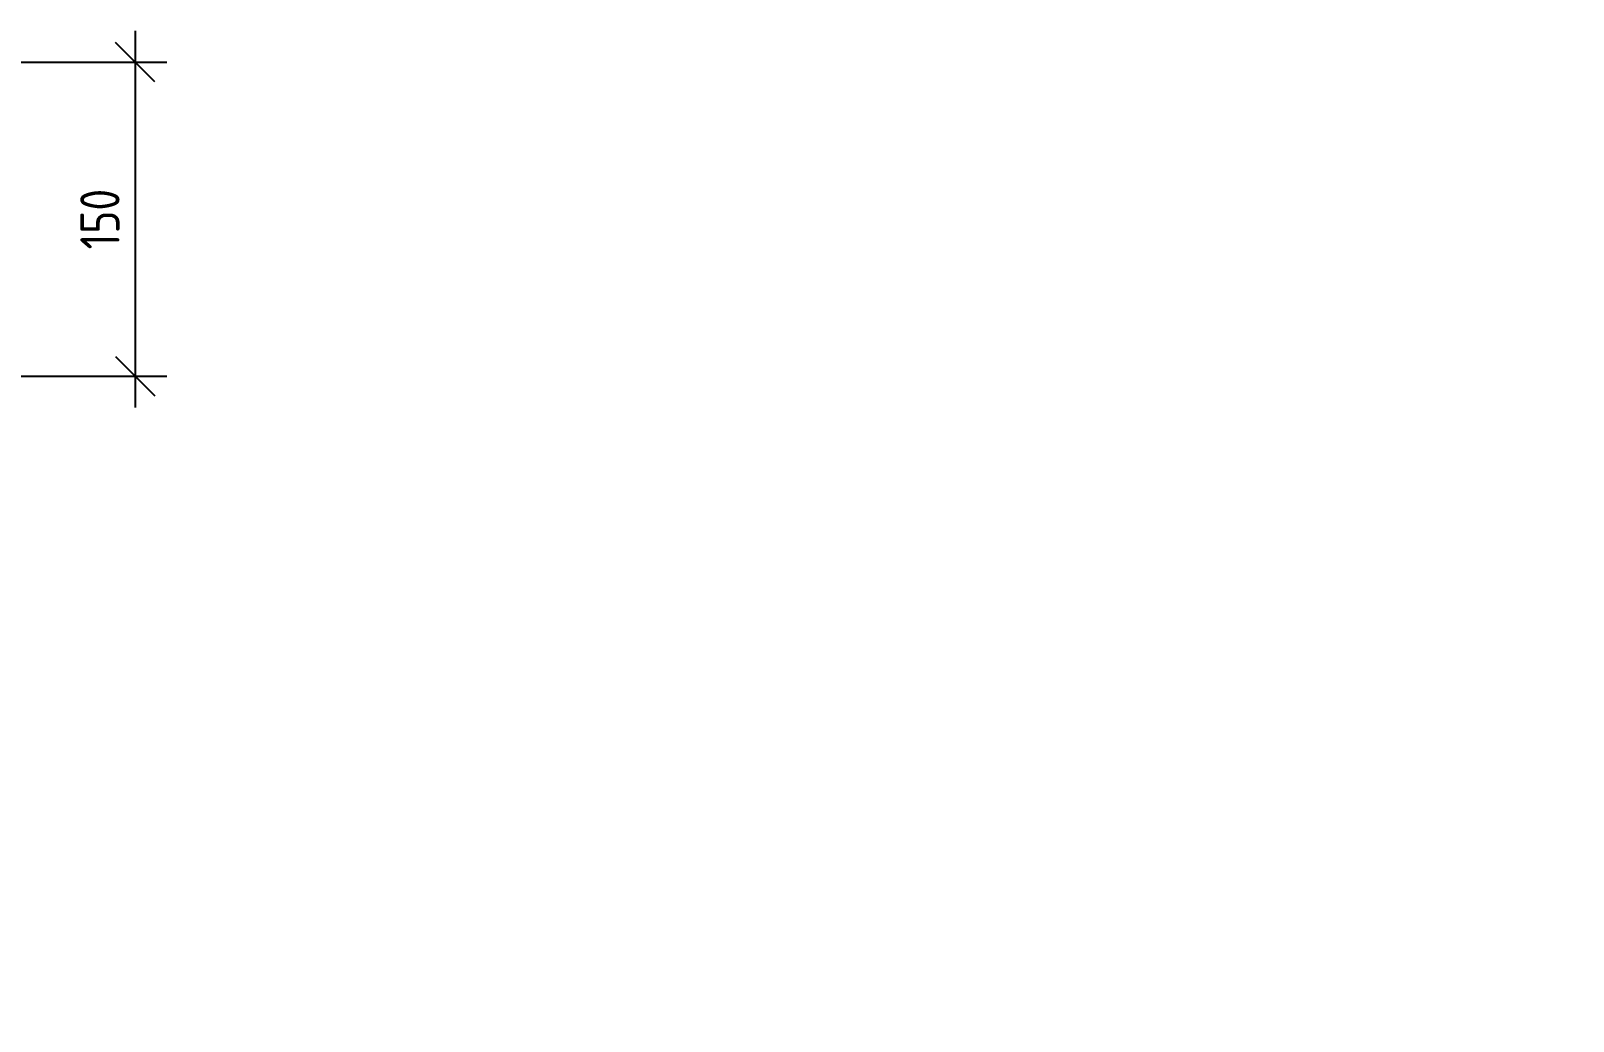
# Model space of a CAD drawing. Header units: millimetres. Extents: x -3689 to 3021565, y -698052 to -604547.
# Drawn here: x 2783570 to 2790930, y -669589 to -664862 of the extents above; entities that cross this region are included whole.
import ezdxf
from ezdxf import colors
from ezdxf.entities.mleader import LeaderData, LeaderLine
from ezdxf.enums import TextEntityAlignment as Align
from ezdxf.math import Vec2, Vec3

# ---------------------------------------------------------------- set-up
doc = ezdxf.new("R2010")
doc.units = ezdxf.units.MM
doc.header["$PDMODE"] = 35
doc.layers.get('0').update_dxf_attribs({"lineweight": 0})
doc.layers.get('Defpoints').update_dxf_attribs({"color": 4})
doc.layers.add('Размер', color=101, linetype='Continuous')
doc.styles.add('ГОСТ 2.304', font='CS_Gost2304.shx')
doc.dimstyles.new('СПДС', dxfattribs={"dimscale": 100, "dimtxt": 2.5, "dimasz": 2.5, "dimexe": 2, "dimexo": 0.625, "dimgap": 1, "dimtad": 1, "dimdec": 0, "dimtxsty": 'ГОСТ 2.304', "dimblk": 'OBLIQUE', "dimblk1": 'OBLIQUE', "dimblk2": 'OBLIQUE', "dimcen": 2.5, "dimdle": 2, "dimadec": 0, "dimazin": 2, "dimtfac": 0.75, "dimtdec": 4, "dimtmove": 1, "dimatfit": 3, "dimfxl": 1, "dimtfill": 1, "dimtolj": 1, "dimarcsym": 1})

# ---------------------------------------------------------------- blocks, each defined once
blk = doc.blocks.new('_Oblique')
at = {"color": 0, "linetype": 'ByBlock', "lineweight": -2}
blk.add_line((-0.5, -0.5), (0.5, 0.5), dxfattribs=at)
blk = doc.blocks.new('*D647')
at = {"layer": 'Defpoints', "color": 0, "ltscale": 75, "transparency": 16777216}
for p in [(2783077.901863433, -665012.1710664592), (2783077.901863433, -666509.7941362665), (2784068.166705553, -666509.7941362665)]:
    blk.add_point(p, dxfattribs=at)
at = {"layer": 'Размер', "color": 0, "lineweight": -2, "ltscale": 75, "transparency": 16777216}
for p, q in [((2784068.166705553, -664862.1710664592), (2784068.166705553, -666659.7941362665)), ((2783124.776863433, -665012.1710664592), (2784218.166705553, -665012.1710664592)), ((2783124.776863433, -666509.7941362665), (2784218.166705553, -666509.7941362665))]:
    blk.add_line(p, q, dxfattribs=at)
at = {"layer": 'Размер', "color": 0, "lineweight": -2, "ltscale": 75, "transparency": 16777216, "xscale": 187.5, "yscale": 187.5, "zscale": 187.5}
for p, rotation in [((2784068.166705553, -665012.1710664592), 90), ((2784068.166705553, -666509.7941362665), 270)]:
    blk.add_blockref('_Oblique', p, dxfattribs=dict(at, rotation=rotation))
at = {"layer": 'Размер', "color": 0, "ltscale": 75, "transparency": 16777216, "insert": (2783899.416705552, -665760.9826013633), "char_height": 187.5, "attachment_point": 5, "rotation": 90, "style": 'ГОСТ 2.304', "bg_fill": 3, "box_fill_scale": 1.1, "bg_fill_color": 256, "bg_fill_true_color": 13158600, "bg_fill_transparency": 0}
blk.add_mtext('\\A1;150', dxfattribs=at)
blk = doc.blocks.new('_TagCircle')
at = {"color": 0, "linetype": 'ByBlock', "lineweight": -2, "transparency": 16777216}
blk.add_circle((0, 0), 4, dxfattribs=at)
at = {"color": 0, "transparency": 16777216}
blk.add_attdef('НОМЕРЯРЛЫКА', text='', height=3, dxfattribs=at).set_placement((0, -1.5), align=Align.CENTER)
blk = doc.blocks.new('_Open90')
at = {"color": 0, "linetype": 'ByBlock', "lineweight": -2}
for p, q in [((-0.5, 0.5), (0, 0)), ((0, 0), (-1, 0)), ((0, 0), (-0.5, -0.5))]:
    blk.add_line(p, q, dxfattribs=at)

msp = doc.modelspace()

# ---------------------------------------------------------------- dimensions: what is measured, and where the dimension line sits
at = {"layer": 'Размер', "ltscale": 75}
dim = msp.add_linear_dim(base=(2784068.166705553, -666509.7941362665), p1=(2783077.901863432, -665012.1710664589), p2=(2783077.901863432, -666509.7941362662), angle=270, dimstyle='СПДС', override={"dimscale": 75, "dimlfac": 0.1}, dxfattribs=at)
dim.commit()
dim.dimension.update_dxf_attribs({"geometry": '*D647', "text_midpoint": (2783899.416705552, -665760.9826013633)})

# ---------------------------------------------------------------- leaders
ml = msp.add_multileader_block('Standard')
ml.set_content('_TagCircle', color=256, scale=100)
ml.set_attribute('НОМЕРЯРЛЫКА', 'В', width=0)
ml.set_leader_properties()
ml.set_arrow_properties(name='OPEN90')
ml.build(insert=Vec2(0, 0))
ml.multileader.update_dxf_attribs({"has_dogleg": 0, "text_left_attachment_type": 6, "text_right_attachment_type": 6, "dogleg_length": 0.36, "arrow_head_size": 25000, "scale": 100, "block_connection_type": 1})
ctx = ml.context
ctx.base_point, ctx.scale, ctx.char_height, ctx.arrow_head_size, ctx.landing_gap_size, ctx.plane_origin = Vec3(2796180.373203417, -670168.5137701163), 100, 2.5, 25000, 10, Vec3(2798852.985893029, -666863.2414639458)
ctx.left_attachment, ctx.right_attachment, ctx.attachment_type = 6, 6, 1
notes = []
notes.append((ctx, [(0, (1, 1, 0), (2796180.013203417, -670168.5137701163), (1, 0), 0.36, [(0, [(2796180.373203417, -666899.768471773)], 0, [])])]))
ctx.block.insert = Vec3(2796180.373203417, -670168.5137701163)
for ctx, leaders in notes:
    for number, flags, end, landing, length, lines in leaders:
        leader = LeaderData()
        leader.index, (leader.has_last_leader_line, leader.has_dogleg_vector, leader.attachment_direction) = number, flags
        leader.last_leader_point, leader.dogleg_vector, leader.dogleg_length = Vec3(end), Vec3(landing), length
        for number, points, colour, breaks in lines:
            line = LeaderLine()
            line.index, line.vertices, line.color, line.breaks = number, Vec3.list(points), colors.encode_raw_color(colour), breaks
            leader.lines.append(line)
        ctx.leaders.append(leader)

doc.saveas('drawing.dxf')
